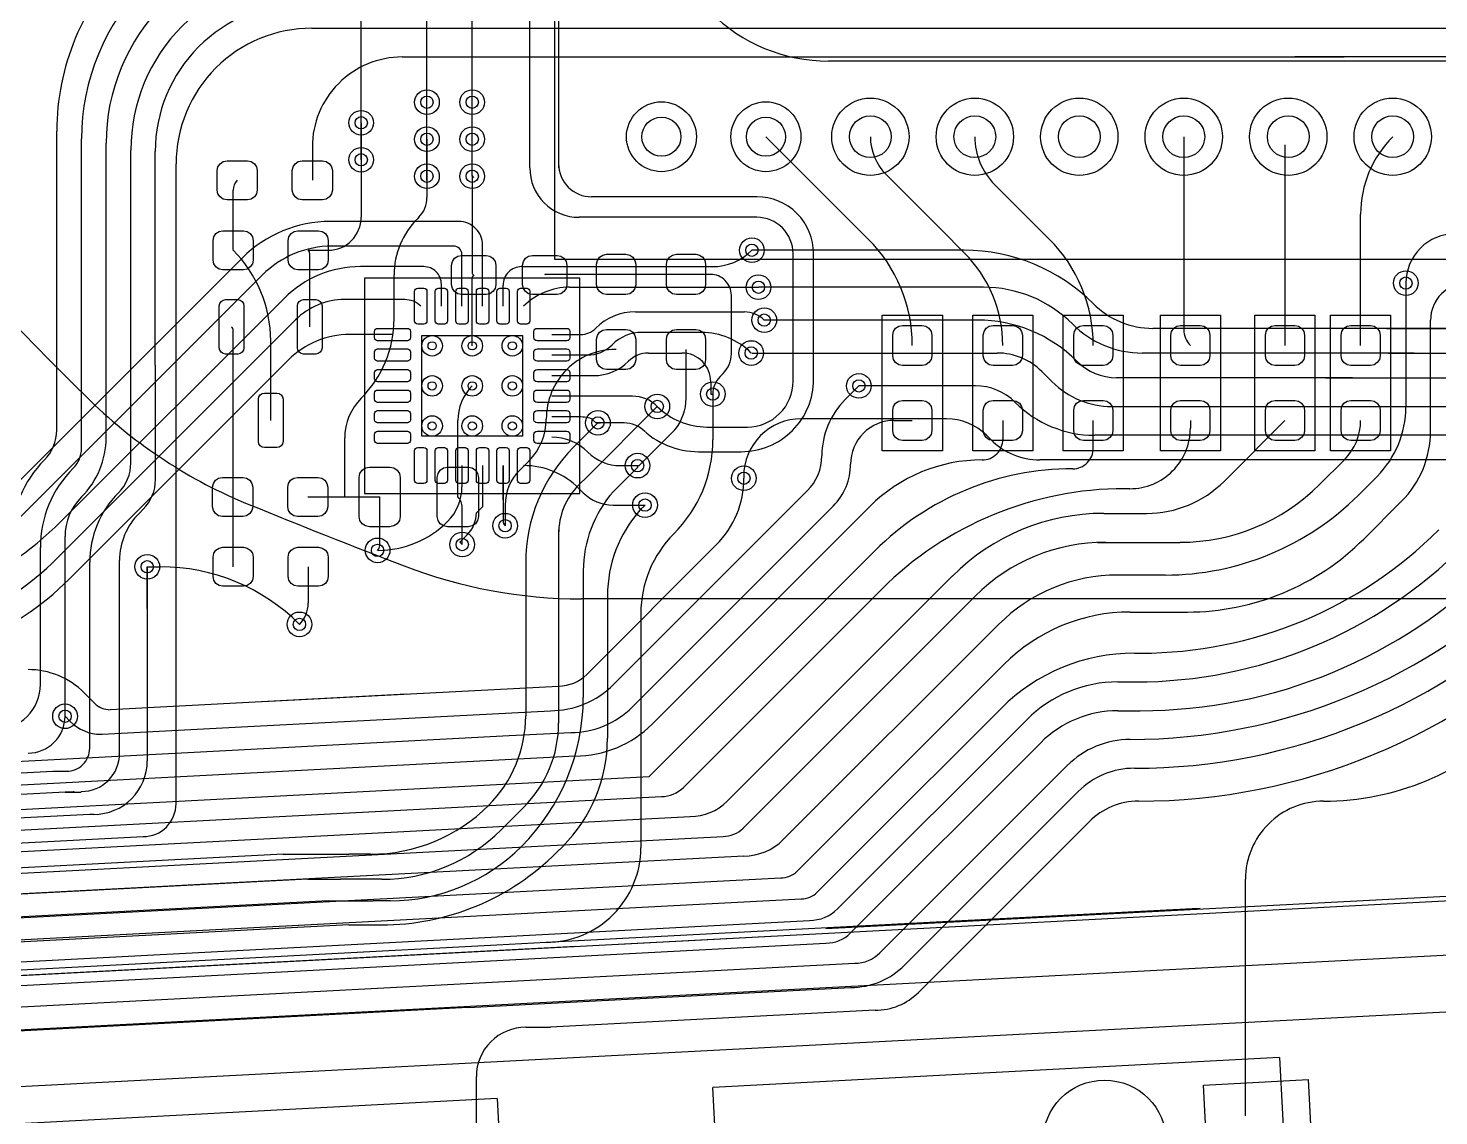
# Model space of a CAD drawing. Header units: millimetres. Extents: x -180 to 205, y -360 to 140.
# Drawn here: x 105.7 to 140, y 91.4 to 117.85 of the extents above; entities that cross this region are included whole.
import ezdxf

# ---------------------------------------------------------------- set-up
doc = ezdxf.new("R2010")
doc.units = ezdxf.units.MM
for name, color, linetype, lineweight, true_color in [('bordo3', 86, 'Continuous', 25, 0x108001), ('livello 1', 216, 'Continuous', 25, 0x800080), ('livello 2', 1, 'Continuous', 25, 0xff0000), ('livello 3', 30, 'Continuous', 25, 0xff7f00), ('livello 4', 136, 'Continuous', 25, 0x008080)]:
    doc.layers.add(name, color=color, linetype=linetype, lineweight=lineweight, true_color=true_color)

msp = doc.modelspace()

# ---------------------------------------------------------------- linework, layer by layer
at = {"layer": 'bordo3'}
for p, q in [((120.065, 95.574), (141.282, 96.685)), ((101.041, 94.577), (119.016, 95.519))]:
    msp.add_line(p, q, dxfattribs=at)
at = {"layer": 'bordo3', "flags": 128}
msp.add_lwpolyline([(173, 103.97), (119.157, 103.97)], dxfattribs=at)
msp.add_lwpolyline([(-83.95, 93.681), (-13.062, 89.966), (-5.921, 89.592, -0.414214), (-4.502, 88.015), (-8.482, 12.078, 0.429634), (-6.984, 10.5), (6.984, 10.5, 0.429634), (8.482, 12.078), (4.502, 88.015, -0.414214), (5.921, 89.592), (123.76, 95.767)], format="xyb", dxfattribs=at)
at = {"layer": 'bordo3'}
for centre, radius, start, end in [((164.98, 168.077), 82.774, 220.8585, 225.75047), ((115.595, 117.381), 12, 225.7505, 247.8323), ((190, 300), 209.195, 247.83228, 248.94551), ((119.157, 115.97), 12, 248.9455, 270)]:
    msp.add_arc(centre, radius, start, end, dxfattribs=at)
at = {"layer": 'livello 1', "color": 163, "true_color": 0x4d7fc4, "flags": 128}
for points in [[(110.9, 123.25, 0.414214), (103.5, 115.85)], [(111.042, 122.15, 0.414214), (104.7, 115.808)], [(112.308, 121.25, 0.414214), (106.4, 115.342)], [(112.392, 120.55, 0.414214), (107, 115.158)], [(112.4, 119.85, 0.414214), (107.6, 115.05)], [(112.463, 119.15, 0.414214), (108.2, 114.887)], [(112.393, 118.45, 0.414214), (108.793, 114.85)], [(112.6, 117.85, 0.414214), (109.3, 114.55)], [(114.8, 117.15, 0.414214), (112.613, 114.962)], [(108.795, 114.848, 0.414214), (108.793, 114.85)], [(116.538, 114.212, 0.414214), (116.5, 114.25)], [(110.788, 114.15, 0.19891), (110.688, 113.909)], [(115.2, 113.25, 0.19891), (115.4, 113.733)], [(113, 112.45, 0.414214), (113.8, 113.25)], [(115.166, 113.216, 0.198912), (114.6, 111.85)], [(140.4, 112.85, 0.414214), (139.2, 111.65)], [(111.6, 110.247, 0.198913), (110.688, 112.45)], [(112.55, 112.359, 0.198901), (112.513, 112.45)], [(131.6, 111.15, 0.198913), (128.462, 112.45)], [(116.5, 111.887, 0.414214), (116.538, 111.85)], [(116.538, 111.85, 0.198901), (116.5, 111.759)], [(118.275, 111.862, 0.414214), (118.263, 111.85)], [(118.293, 111.862, 0.198936), (118.263, 111.85)], [(122.8, 111.354, 0.414214), (122.292, 111.862)], [(131.1, 110.65, 0.198912), (128.927, 111.55)], [(131.6, 111.15, 0.198912), (133.049, 110.55)], [(113.8, 108.85, 0.198913), (114.6, 110.781)], [(110.688, 110.497, 0.198901), (110.65, 110.587)], [(131.2, 109.75, 0.198912), (128.786, 110.75)], [(131.1, 110.65, 0.198911), (132.79, 109.95)], [(119.977, 110.037, 0.198912), (118.8, 109.55)], [(122.6, 109.45, 0.19891), (122.8, 109.933)], [(130.35, 109.5, 0.198912), (129.264, 109.95)], [(131.2, 109.75, 0.198913), (132.166, 109.35)], [(118.8, 109.55, 0.198912), (118.3, 108.343)], [(116.5, 109.15, 0.198913), (116.15, 108.305)], [(122.526, 109.376, 0.198915), (122.35, 108.95)], [(129.7, 108.75, 0.198913), (128.734, 109.15)], [(130.6, 109.25, 0.198912), (132.049, 108.65)], [(113.8, 108.85, 0.198913), (113.4, 107.884)], [(121.429, 108.082, 0.169379), (121.7, 108.85)], [(129.7, 108.75, 0.198913), (131.631, 107.95)], [(106.1, 107.35, 0.198914), (106.4, 108.074)], [(117.881, 107.331, 0.198899), (118.3, 108.343)], [(124.5, 108.35, 0.414214), (123.1, 106.95)], [(129, 107.95, 0.198913), (128.034, 108.35)], [(107, 106.45, 0.198912), (107.6, 107.898)], [(121.4, 105.55, 0.198912), (122.35, 107.842)], [(129.105, 107.845, 0.198911), (130.3, 107.35)], [(106.1, 107.35, 0.198913), (105.3, 105.419)], [(106.8, 107.15, 0.19891), (107, 107.633)], [(118.963, 107.657, 0.198912), (117.8, 104.85)], [(106.8, 107.15, 0.198913), (106, 105.219)], [(107.9, 106.55, 0.198914), (108.2, 107.274)], [(117.654, 107.104, 0.198928), (117.3, 106.25)], [(108.5, 106.15, 0.198914), (108.8, 106.874)], [(119.095, 106.745, 0.198911), (118.6, 105.55)], [(123.1, 106.908, 0.414214), (123.105, 106.904)], [(107, 106.45, 0.198913), (106.6, 105.484)], [(107.9, 106.55, 0.198911), (107.2, 104.86)], [(116.257, 106.192, 0.19892), (116.15, 106.45)], [(119.935, 106.582, 0.183229), (119.2, 104.65)], [(108.4, 106.05, 0.198927), (107.925, 104.903)], [(120.579, 106.125, 0.183228), (119.789, 104.05)], [(118.603, 105.65, 0.200859), (118.6, 105.643)], [(121.4, 105.55, 0.198913), (120.6, 103.619)], [(114.2, 105.15, 0.19891), (114.25, 105.271)], [(112.3, 103.35, 0.198911), (112.513, 103.863)], [(104.896, 100.787, 0.414214), (106, 101.891)], [(117.7, 97.95, 0.198912), (119.2, 101.571)], [(105.705, 100.219, 0.414214), (106.6, 101.114)], [(116.9, 98.95, 0.198912), (117.8, 101.123)], [(117.752, 98.901, 0.198906), (118.6, 100.95)], [(118.7, 97.95, 0.198914), (119.789, 100.579)], [(106.639, 99.776, 0.414214), (107.2, 100.337)], [(107, 99.285, 0.414214), (107.925, 100.21)], [(107.301, 98.729, 0.414214), (108.6, 100.028)], [(108.5, 98.187, 0.414214), (109.3, 98.987)], [(114.027, 97.76, 0.198913), (116.9, 98.95)], [(114.301, 97.149, 0.198913), (117.2, 98.35)], [(114.289, 96.039, 0.198916), (118.557, 97.807)], [(114.509, 96.628, 0.198912), (117.7, 97.95)], [(118.3, 95.617, 0.414214), (120.6, 97.917)]]:
    msp.add_lwpolyline(points, format="xyb", dxfattribs=at)
for points in [[(112.6, 117.85), (141.3, 117.85)], [(114.8, 117.15), (136.5, 117.15)], [(141.647, 117.15), (136.5, 117.15)], [(136.5, 117.15), (137.7, 117.15)], [(115.4, 115.15), (115.4, 116.05)], [(116.5, 114.25), (116.5, 116.05)], [(106.4, 108.074), (106.4, 115.342)], [(113.8, 115.55), (113.8, 113.25)], [(107, 107.633), (107, 115.158)], [(107.6, 107.898), (107.6, 115.05)], [(112.613, 114.962), (112.613, 114.15)], [(115.4, 115.15), (115.4, 113.733)], [(108.2, 107.274), (108.2, 114.887)], [(108.795, 109.655), (108.795, 114.848)], [(109.3, 98.987), (109.3, 114.55)], [(111.275, 113.912), (111.257, 113.822), (111.205, 113.745), (111.128, 113.693), (111.038, 113.675), (110.538, 113.675), (110.447, 113.693), (110.37, 113.745), (110.318, 113.822), (110.3, 113.912), (110.3, 114.387), (110.318, 114.478), (110.37, 114.555), (110.447, 114.607), (110.538, 114.625), (111.038, 114.625), (111.128, 114.607), (111.205, 114.555), (111.257, 114.478), (111.275, 114.387), (111.275, 113.912)], [(113.1, 113.912), (113.082, 113.822), (113.03, 113.745), (112.953, 113.693), (112.863, 113.675), (112.363, 113.675), (112.272, 113.693), (112.195, 113.745), (112.143, 113.822), (112.125, 113.912), (112.125, 114.387), (112.143, 114.478), (112.195, 114.555), (112.272, 114.607), (112.363, 114.625), (112.863, 114.625), (112.953, 114.607), (113.03, 114.555), (113.082, 114.478), (113.1, 114.387), (113.1, 113.912)], [(116.5, 114.25), (116.5, 111.887)], [(110.688, 112.45), (110.688, 113.909)], [(115.2, 113.25), (115.166, 113.216)], [(110.2, 112.687), (110.218, 112.778), (110.27, 112.855), (110.347, 112.907), (110.438, 112.925), (110.938, 112.925), (111.028, 112.907), (111.105, 112.855), (111.157, 112.778), (111.175, 112.687), (111.175, 112.212), (111.157, 112.122), (111.105, 112.045), (111.028, 111.993), (110.938, 111.975), (110.438, 111.975), (110.347, 111.993), (110.27, 112.045), (110.218, 112.122), (110.2, 112.212), (110.2, 112.687)], [(112.025, 112.687), (112.043, 112.778), (112.095, 112.855), (112.172, 112.907), (112.263, 112.925), (112.763, 112.925), (112.853, 112.907), (112.93, 112.855), (112.982, 112.778), (113, 112.687), (113, 112.212), (112.982, 112.122), (112.93, 112.045), (112.853, 111.993), (112.763, 111.975), (112.263, 111.975), (112.172, 111.993), (112.095, 112.045), (112.043, 112.122), (112.025, 112.212), (112.025, 112.687)], [(112.513, 112.45), (113, 112.45)], [(112.55, 110.587), (112.55, 112.359)], [(117.075, 111.612), (117.057, 111.522), (117.005, 111.445), (116.928, 111.393), (116.838, 111.375), (116.238, 111.375), (116.147, 111.393), (116.07, 111.445), (116.018, 111.522), (116, 111.612), (116, 112.087), (116.018, 112.178), (116.07, 112.255), (116.147, 112.307), (116.238, 112.325), (116.838, 112.325), (116.928, 112.307), (117.005, 112.255), (117.057, 112.178), (117.075, 112.087), (117.075, 111.612)], [(118.8, 111.612), (118.782, 111.522), (118.73, 111.445), (118.653, 111.393), (118.563, 111.375), (117.963, 111.375), (117.872, 111.393), (117.795, 111.445), (117.743, 111.522), (117.725, 111.612), (117.725, 112.087), (117.743, 112.178), (117.795, 112.255), (117.872, 112.307), (117.963, 112.325), (118.563, 112.325), (118.653, 112.307), (118.73, 112.255), (118.782, 112.178), (118.8, 112.087), (118.8, 111.612)], [(120.238, 112.35), (120.328, 112.332), (120.405, 112.28), (120.457, 112.203), (120.475, 112.112), (120.475, 111.612), (120.457, 111.522), (120.405, 111.445), (120.328, 111.393), (120.238, 111.375), (119.763, 111.375), (119.672, 111.393), (119.595, 111.445), (119.543, 111.522), (119.525, 111.612), (119.525, 112.112), (119.543, 112.203), (119.595, 112.28), (119.672, 112.332), (119.763, 112.35), (120.238, 112.35)], [(121.938, 112.35), (122.028, 112.332), (122.105, 112.28), (122.157, 112.203), (122.175, 112.112), (122.175, 111.612), (122.157, 111.522), (122.105, 111.445), (122.028, 111.393), (121.938, 111.375), (121.463, 111.375), (121.372, 111.393), (121.295, 111.445), (121.243, 111.522), (121.225, 111.612), (121.225, 112.112), (121.243, 112.203), (121.295, 112.28), (121.372, 112.332), (121.463, 112.35), (121.938, 112.35)], [(128.462, 112.45), (123.3, 112.45)], [(114.6, 110.781), (114.6, 111.85)], [(121.7, 111.862), (118.275, 111.862)], [(122.292, 111.862), (121.7, 111.862)], [(116.5, 110.125), (116.5, 111.759)], [(128.927, 111.55), (123.459, 111.55)], [(110.8, 111.25), (110.857, 111.239), (110.906, 111.206), (110.939, 111.157), (110.95, 111.1), (110.95, 110.075), (110.939, 110.018), (110.906, 109.969), (110.857, 109.936), (110.8, 109.925), (110.5, 109.925), (110.443, 109.936), (110.394, 109.969), (110.361, 110.018), (110.35, 110.075), (110.35, 111.1), (110.361, 111.157), (110.394, 111.206), (110.443, 111.239), (110.5, 111.25), (110.8, 111.25)], [(112.7, 111.25), (112.757, 111.239), (112.806, 111.206), (112.839, 111.157), (112.85, 111.1), (112.85, 110.075), (112.839, 110.018), (112.806, 109.969), (112.757, 109.936), (112.7, 109.925), (112.4, 109.925), (112.343, 109.936), (112.294, 109.969), (112.261, 110.018), (112.25, 110.075), (112.25, 111.1), (112.261, 111.157), (112.294, 111.206), (112.343, 111.239), (112.4, 111.25), (112.7, 111.25)], [(122.8, 109.933), (122.8, 111.354)], [(110.688, 104.75), (110.688, 110.497)], [(120.238, 110.525), (120.328, 110.507), (120.405, 110.455), (120.457, 110.378), (120.475, 110.287), (120.475, 109.787), (120.457, 109.697), (120.405, 109.62), (120.328, 109.568), (120.238, 109.55), (119.763, 109.55), (119.672, 109.568), (119.595, 109.62), (119.543, 109.697), (119.525, 109.787), (119.525, 110.287), (119.543, 110.378), (119.595, 110.455), (119.672, 110.507), (119.763, 110.525), (120.238, 110.525)], [(121.938, 110.525), (122.028, 110.507), (122.105, 110.455), (122.157, 110.378), (122.175, 110.287), (122.175, 109.787), (122.157, 109.697), (122.105, 109.62), (122.028, 109.568), (121.938, 109.55), (121.463, 109.55), (121.372, 109.568), (121.295, 109.62), (121.243, 109.697), (121.225, 109.787), (121.225, 110.287), (121.243, 110.378), (121.295, 110.455), (121.372, 110.507), (121.463, 110.525), (121.938, 110.525)], [(128.786, 110.75), (123.6, 110.75)], [(140.9, 110.55), (133.049, 110.55)], [(138.731, 110.55), (140.8, 110.55)], [(111.6, 108.312), (111.6, 110.247)], [(117.725, 107.925), (115.275, 107.925), (115.275, 110.375), (117.725, 110.375), (117.725, 107.925)], [(120, 110.037), (119.977, 110.037)], [(121.7, 108.85), (121.7, 110.037)], [(123.3, 109.95), (129.264, 109.95)], [(139.4, 109.95), (132.79, 109.95)], [(138.78, 109.95), (139.4, 109.95)], [(139.4, 109.95), (140.6, 109.95)], [(108.8, 109.65), (108.795, 109.655)], [(108.8, 106.874), (108.8, 109.65)], [(122.526, 109.376), (122.6, 109.45)], [(130.35, 109.5), (130.6, 109.25)], [(128.734, 109.15), (125.9, 109.15)], [(137.9, 109.35), (132.166, 109.35)], [(137.249, 109.35), (137.9, 109.35)], [(137.9, 109.35), (149.793, 109.35)], [(111.75, 108.975), (111.807, 108.964), (111.856, 108.931), (111.889, 108.882), (111.9, 108.825), (111.9, 107.8), (111.889, 107.743), (111.856, 107.694), (111.807, 107.661), (111.75, 107.65), (111.45, 107.65), (111.393, 107.661), (111.344, 107.694), (111.311, 107.743), (111.3, 107.8), (111.3, 108.825), (111.311, 108.882), (111.344, 108.931), (111.393, 108.964), (111.45, 108.975), (111.75, 108.975)], [(122.35, 108.95), (122.35, 107.842)], [(119.3, 106.95), (121, 108.65)], [(132.049, 108.65), (149.393, 108.65)], [(116.15, 106.45), (116.15, 108.305)], [(118.963, 107.657), (119.557, 108.251)], [(120.556, 107.21), (121.429, 108.082)], [(125.2, 108.35), (124.5, 108.35)], [(125.2, 108.35), (124.9, 108.35)], [(128.034, 108.35), (125.2, 108.35)], [(113.4, 106.45), (113.4, 107.884)], [(129.105, 107.845), (129, 107.95)], [(148.893, 107.95), (131.631, 107.95)], [(147.8, 107.35), (130.3, 107.35)], [(113.75, 106.925), (113.769, 107.021), (113.823, 107.102), (113.904, 107.156), (114, 107.175), (114.5, 107.175), (114.596, 107.156), (114.677, 107.102), (114.731, 107.021), (114.75, 106.925), (114.75, 105.975), (114.731, 105.879), (114.677, 105.798), (114.596, 105.744), (114.5, 105.725), (114, 105.725), (113.904, 105.744), (113.823, 105.798), (113.769, 105.879), (113.75, 105.975), (113.75, 106.925)], [(115.65, 106.925), (115.669, 107.021), (115.723, 107.102), (115.804, 107.156), (115.9, 107.175), (116.4, 107.175), (116.496, 107.156), (116.577, 107.102), (116.631, 107.021), (116.65, 106.925), (116.65, 105.975), (116.631, 105.879), (116.577, 105.798), (116.496, 105.744), (116.4, 105.725), (115.9, 105.725), (115.804, 105.744), (115.723, 105.798), (115.669, 105.879), (115.65, 105.975), (115.65, 106.925)], [(117.654, 107.104), (117.881, 107.331)], [(120.52, 107.167), (119.935, 106.582)], [(120.52, 107.21), (120.556, 107.21)], [(120.52, 107.21), (120.52, 107.167)], [(110.188, 106.687), (110.206, 106.778), (110.257, 106.855), (110.334, 106.907), (110.425, 106.925), (110.925, 106.925), (111.016, 106.907), (111.093, 106.855), (111.144, 106.778), (111.163, 106.687), (111.163, 106.212), (111.144, 106.122), (111.093, 106.045), (111.016, 105.993), (110.925, 105.975), (110.425, 105.975), (110.334, 105.993), (110.257, 106.045), (110.206, 106.122), (110.188, 106.212), (110.188, 106.687)], [(112.013, 106.687), (112.031, 106.778), (112.082, 106.855), (112.159, 106.907), (112.25, 106.925), (112.75, 106.925), (112.841, 106.907), (112.918, 106.855), (112.969, 106.778), (112.988, 106.687), (112.988, 106.212), (112.969, 106.122), (112.918, 106.045), (112.841, 105.993), (112.75, 105.975), (112.25, 105.975), (112.159, 105.993), (112.082, 106.045), (112.031, 106.122), (112.013, 106.212), (112.013, 106.687)], [(119.095, 106.745), (119.3, 106.95)], [(123.1, 106.95), (123.1, 106.908)], [(112.5, 106.45), (113.4, 106.45)], [(113.4, 106.45), (114.25, 106.45)], [(114.25, 105.271), (114.25, 106.45)], [(108.4, 106.05), (108.5, 106.15)], [(116.257, 105.291), (116.257, 106.192)], [(117.3, 106.25), (117.3, 105.75)], [(120.701, 106.247), (120.579, 106.125)], [(120.701, 106.25), (120.701, 106.247)], [(118.6, 105.643), (118.6, 100.95)], [(106.6, 101.114), (106.6, 105.484)], [(106, 101.891), (106, 105.219)], [(110.2, 104.987), (110.218, 105.078), (110.27, 105.155), (110.347, 105.207), (110.438, 105.225), (110.938, 105.225), (111.028, 105.207), (111.105, 105.155), (111.157, 105.078), (111.175, 104.987), (111.175, 104.512), (111.157, 104.422), (111.105, 104.345), (111.028, 104.293), (110.938, 104.275), (110.438, 104.275), (110.347, 104.293), (110.27, 104.345), (110.218, 104.422), (110.2, 104.512), (110.2, 104.987)], [(112.025, 104.987), (112.043, 105.078), (112.095, 105.155), (112.172, 105.207), (112.263, 105.225), (112.763, 105.225), (112.853, 105.207), (112.93, 105.155), (112.982, 105.078), (113, 104.987), (113, 104.512), (112.982, 104.422), (112.93, 104.345), (112.853, 104.293), (112.763, 104.275), (112.263, 104.275), (112.172, 104.293), (112.095, 104.345), (112.043, 104.422), (112.025, 104.512), (112.025, 104.987)], [(107.2, 100.337), (107.2, 104.86)], [(107.925, 100.21), (107.925, 104.903)], [(108.6, 104.75), (108.6, 100.028)], [(108.6, 103.733), (108.6, 104.75)], [(112.513, 104.75), (112.513, 103.863)], [(117.8, 104.85), (117.8, 101.123)], [(119.2, 104.65), (119.2, 101.571)], [(119.789, 104.05), (119.789, 100.579)], [(120.6, 103.619), (120.6, 97.917)], [(12.3, 94.85), (106.3, 99.776)], [(106.3, 99.776), (106.639, 99.776)], [(106.6, 99.266), (12.8, 94.35)], [(106.8, 99.276), (106.6, 99.266)], [(106.6, 99.266), (106.981, 99.266)], [(106.826, 99.276), (106.8, 99.276)], [(106.981, 99.266), (107, 99.285)], [(117.752, 98.901), (117.2, 98.35)], [(107.2, 98.729), (102.9, 98.504)], [(107.301, 98.729), (107.2, 98.729)], [(14.3, 93.25), (108.5, 98.187)], [(111.9, 97.76), (14.4, 92.65)], [(111.9, 97.76), (113.5, 97.76)], [(114.027, 97.76), (113.5, 97.76)], [(118.7, 97.95), (118.557, 97.807)], [(112.5, 97.149), (15.2, 92.05)], [(112.5, 97.149), (113.3, 97.149)], [(114.301, 97.149), (113.3, 97.149)], [(125.1, 95.95), (140.8, 96.773)], [(113, 96.628), (16.1, 91.55)], [(113, 96.628), (114.092, 96.628)], [(114.509, 96.628), (114.092, 96.628)], [(118.3, 95.617), (134, 96.439)], [(134, 96.439), (134.2, 96.45)], [(113.5, 96.039), (16.4, 90.95)], [(113.5, 96.039), (114.289, 96.039)], [(8.982, 88.432), (142.582, 95.434)], [(82.698, 93.751), (117.1, 95.554)], [(117.1, 95.554), (118.3, 95.617)], [(7.036, 86.95), (140.636, 93.952)], [(134.41, 89.647), (134.279, 92.143), (136.825, 92.277), (136.956, 89.78), (134.41, 89.647)]]:
    msp.add_lwpolyline(points, dxfattribs=at)
at = {"layer": 'livello 1', "color": 7, "true_color": 0xececec}
for centre in [(115.4, 116.05), (116.5, 116.05), (113.8, 115.55), (115.4, 115.15), (116.5, 115.15), (113.8, 114.65), (115.4, 114.25), (116.5, 114.25), (123.3, 112.45), (123.459, 111.55), (139.2, 111.65), (123.6, 110.75), (123.283, 109.95), (125.9, 109.15), (122.35, 108.95), (121, 108.65), (119.557, 108.251), (120.52, 107.21), (123.105, 106.904), (120.701, 106.25), (117.3, 105.75), (114.2, 105.15), (116.257, 105.291), (108.6, 104.75), (112.3, 103.35), (106.6, 101.114)]:
    msp.add_circle(centre, 0.3, dxfattribs=at)
at = {"layer": 'livello 1', "color": 7}
for centre, radius in [((115.4, 116.05), 0.15), ((116.5, 116.05), 0.15), ((113.8, 115.55), 0.15), ((121.1, 115.21), 0.475), ((123.64, 115.21), 0.475), ((126.18, 115.21), 0.508), ((128.72, 115.21), 0.508), ((131.26, 115.21), 0.508), ((133.8, 115.21), 0.508), ((136.34, 115.21), 0.508), ((138.88, 115.21), 0.508), ((115.4, 115.15), 0.15), ((116.5, 115.15), 0.15), ((113.8, 114.65), 0.15), ((115.4, 114.25), 0.15), ((116.5, 114.25), 0.15), ((123.3, 112.45), 0.15), ((123.459, 111.55), 0.15), ((139.2, 111.65), 0.15), ((123.6, 110.75), 0.15), ((115.525, 110.125), 0.1), ((116.5, 110.125), 0.1), ((117.475, 110.125), 0.1), ((123.283, 109.95), 0.15), ((115.525, 109.15), 0.1), ((116.5, 109.15), 0.1), ((117.475, 109.15), 0.1), ((122.35, 108.95), 0.15), ((125.9, 109.15), 0.15), ((121, 108.65), 0.15), ((119.557, 108.251), 0.15), ((115.525, 108.175), 0.1), ((116.5, 108.175), 0.1), ((117.475, 108.175), 0.1), ((120.52, 107.21), 0.15), ((123.105, 106.904), 0.15), ((120.701, 106.25), 0.15), ((117.3, 105.75), 0.15), ((114.2, 105.15), 0.15), ((116.257, 105.291), 0.15), ((108.6, 104.75), 0.15), ((112.3, 103.35), 0.15), ((106.6, 101.114), 0.15), ((131.873, 90.765), 1.5)]:
    msp.add_circle(centre, radius, dxfattribs=at)
at = {"layer": 'livello 1', "color": 163, "true_color": 0x4d7fc4}
for centre, radius in [((121.1, 115.21), 0.85), ((123.64, 115.21), 0.85), ((126.18, 115.21), 0.94), ((128.72, 115.21), 0.94), ((131.26, 115.21), 0.94), ((133.8, 115.21), 0.94), ((136.34, 115.21), 0.94), ((138.88, 115.21), 0.94), ((115.525, 110.125), 0.25), ((116.5, 110.125), 0.25), ((117.475, 110.125), 0.25), ((115.525, 109.15), 0.25), ((116.5, 109.15), 0.25), ((117.475, 109.15), 0.25), ((115.525, 108.175), 0.25), ((116.5, 108.175), 0.25), ((117.475, 108.175), 0.25)]:
    msp.add_circle(centre, radius, dxfattribs=at)
at = {"layer": 'livello 2', "color": 22, "true_color": 0xc83434, "flags": 128}
for points in [[(113.8, 114.65), (113.8, 125.05)], [(116.5, 116.05), (116.5, 123.55)], [(117.9, 114.45), (117.9, 122.95)], [(115.4, 114.15), (115.4, 122.15)], [(118.606, 114.45), (118.606, 121.935)], [(125.6, 117.05), (125.165, 117.05)], [(137.4, 117.05), (125.6, 117.05)], [(144.7, 117.05), (137.4, 117.05)], [(116.5, 115.15), (116.5, 116.05)], [(116.5, 114.25), (116.5, 115.15)], [(126.129, 112.721), (123.64, 115.21)], [(133.8, 115.21), (133.8, 110.521)], [(136.26, 115.017), (136.26, 110.135)], [(126.562, 114.288), (127.9, 112.95)], [(129.201, 114.049), (130.1, 113.15)], [(123.418, 113.75), (119.4, 113.75)], [(123.419, 113.25), (119.1, 113.25)], [(138.1, 110.135), (138.1, 113.327)], [(113.2, 113.15), (113.049, 113.15)], [(114.4, 113.15), (113.2, 113.15)], [(116.175, 113.15), (114.4, 113.15)], [(127.9, 112.95), (128.47, 112.38)], [(130.1, 113.15), (130.529, 112.721)], [(116.05, 112.55), (113.09, 112.55)], [(116.75, 111.087), (116.75, 112.575)], [(105.2, 106.553), (110.911, 112.264)], [(116.25, 111.087), (116.25, 112.35)], [(124.3, 109.261), (124.3, 112.369)], [(124.8, 109.309), (124.8, 112.368)], [(111.4, 111.85), (110.95, 111.4)], [(115.326, 112.05), (113.783, 112.05)], [(117.7, 112.05), (122.1, 112.05)], [(122.1, 112.05), (122.11, 112.05)], [(122.1, 112.05), (122.334, 112.05)], [(110.95, 111.4), (111.039, 111.489)], [(115.175, 110.65), (115.146, 110.656), (115.122, 110.672), (115.106, 110.696), (115.1, 110.725), (115.1, 111.45), (115.106, 111.479), (115.122, 111.503), (115.146, 111.519), (115.175, 111.525), (115.325, 111.525), (115.354, 111.519), (115.378, 111.503), (115.394, 111.479), (115.4, 111.45), (115.4, 110.725), (115.394, 110.696), (115.378, 110.672), (115.354, 110.656), (115.325, 110.65), (115.175, 110.65)], [(115.675, 110.65), (115.646, 110.656), (115.622, 110.672), (115.606, 110.696), (115.6, 110.725), (115.6, 111.45), (115.606, 111.479), (115.622, 111.503), (115.646, 111.519), (115.675, 111.525), (115.825, 111.525), (115.854, 111.519), (115.878, 111.503), (115.894, 111.479), (115.9, 111.45), (115.9, 110.725), (115.894, 110.696), (115.878, 110.672), (115.854, 110.656), (115.825, 110.65), (115.675, 110.65)], [(115.75, 111.087), (115.75, 111.626)], [(116.175, 110.65), (116.146, 110.656), (116.122, 110.672), (116.106, 110.696), (116.1, 110.725), (116.1, 111.45), (116.106, 111.479), (116.122, 111.503), (116.146, 111.519), (116.175, 111.525), (116.325, 111.525), (116.354, 111.519), (116.378, 111.503), (116.394, 111.479), (116.4, 111.45), (116.4, 110.725), (116.394, 110.696), (116.378, 110.672), (116.354, 110.656), (116.325, 110.65), (116.175, 110.65)], [(116.675, 110.65), (116.646, 110.656), (116.622, 110.672), (116.606, 110.696), (116.6, 110.725), (116.6, 111.45), (116.606, 111.479), (116.622, 111.503), (116.646, 111.519), (116.675, 111.525), (116.825, 111.525), (116.854, 111.519), (116.878, 111.503), (116.894, 111.479), (116.9, 111.45), (116.9, 110.725), (116.894, 110.696), (116.878, 110.672), (116.854, 110.656), (116.825, 110.65), (116.675, 110.65)], [(117.175, 110.65), (117.146, 110.656), (117.122, 110.672), (117.106, 110.696), (117.1, 110.725), (117.1, 111.45), (117.106, 111.479), (117.122, 111.503), (117.146, 111.519), (117.175, 111.525), (117.325, 111.525), (117.354, 111.519), (117.378, 111.503), (117.394, 111.479), (117.4, 111.45), (117.4, 110.725), (117.394, 110.696), (117.378, 110.672), (117.354, 110.656), (117.325, 110.65), (117.175, 110.65)], [(117.25, 111.087), (117.25, 111.6)], [(117.675, 110.65), (117.646, 110.656), (117.622, 110.672), (117.606, 110.696), (117.6, 110.725), (117.6, 111.45), (117.606, 111.479), (117.622, 111.503), (117.646, 111.519), (117.675, 111.525), (117.825, 111.525), (117.854, 111.519), (117.878, 111.503), (117.894, 111.479), (117.9, 111.45), (117.9, 110.725), (117.894, 110.696), (117.878, 110.672), (117.854, 110.656), (117.825, 110.65), (117.675, 110.65)], [(118.867, 111.55), (123.459, 111.55)], [(139.2, 111.65), (139.2, 108.64)], [(105.4, 105.85), (110.95, 111.4)], [(106.5, 105.85), (111.934, 111.284)], [(114.858, 111.25), (113.4, 111.25)], [(120.466, 110.95), (123.117, 110.95)], [(106.4, 104.95), (112.205, 110.755)], [(114.2, 110.25), (114.171, 110.256), (114.147, 110.272), (114.131, 110.296), (114.125, 110.325), (114.125, 110.475), (114.131, 110.504), (114.147, 110.528), (114.171, 110.544), (114.2, 110.55), (114.925, 110.55), (114.954, 110.544), (114.978, 110.528), (114.994, 110.504), (115, 110.475), (115, 110.325), (114.994, 110.296), (114.978, 110.272), (114.954, 110.256), (114.925, 110.25), (114.2, 110.25)], [(118.075, 110.25), (118.046, 110.256), (118.022, 110.272), (118.006, 110.296), (118, 110.325), (118, 110.475), (118.006, 110.504), (118.022, 110.528), (118.046, 110.544), (118.075, 110.55), (118.8, 110.55), (118.829, 110.544), (118.853, 110.528), (118.869, 110.504), (118.875, 110.475), (118.875, 110.325), (118.869, 110.296), (118.853, 110.272), (118.829, 110.256), (118.8, 110.25), (118.075, 110.25)], [(122.076, 110.45), (120.624, 110.45)], [(126.963, 109.647), (126.872, 109.666), (126.795, 109.717), (126.743, 109.794), (126.725, 109.885), (126.725, 110.385), (126.743, 110.476), (126.795, 110.553), (126.872, 110.604), (126.963, 110.622), (127.438, 110.622), (127.528, 110.604), (127.605, 110.553), (127.657, 110.476), (127.675, 110.385), (127.675, 109.885), (127.657, 109.794), (127.605, 109.717), (127.528, 109.666), (127.438, 109.647), (126.963, 109.647)], [(129.163, 109.647), (129.072, 109.666), (128.995, 109.717), (128.943, 109.794), (128.925, 109.885), (128.925, 110.385), (128.943, 110.476), (128.995, 110.553), (129.072, 110.604), (129.163, 110.622), (129.638, 110.622), (129.728, 110.604), (129.805, 110.553), (129.857, 110.476), (129.875, 110.385), (129.875, 109.885), (129.857, 109.794), (129.805, 109.717), (129.728, 109.666), (129.638, 109.647), (129.163, 109.647)], [(131.363, 109.647), (131.272, 109.666), (131.195, 109.717), (131.143, 109.794), (131.125, 109.885), (131.125, 110.385), (131.143, 110.476), (131.195, 110.553), (131.272, 110.604), (131.363, 110.622), (131.838, 110.622), (131.928, 110.604), (132.005, 110.553), (132.057, 110.476), (132.075, 110.385), (132.075, 109.885), (132.057, 109.794), (132.005, 109.717), (131.928, 109.666), (131.838, 109.647), (131.363, 109.647)], [(133.723, 109.647), (133.632, 109.666), (133.555, 109.717), (133.503, 109.794), (133.485, 109.885), (133.485, 110.385), (133.503, 110.476), (133.555, 110.553), (133.632, 110.604), (133.723, 110.622), (134.198, 110.622), (134.288, 110.604), (134.365, 110.553), (134.417, 110.476), (134.435, 110.385), (134.435, 109.885), (134.417, 109.794), (134.365, 109.717), (134.288, 109.666), (134.198, 109.647), (133.723, 109.647)], [(136.023, 109.647), (135.932, 109.666), (135.855, 109.717), (135.803, 109.794), (135.785, 109.885), (135.785, 110.385), (135.803, 110.476), (135.855, 110.553), (135.932, 110.604), (136.023, 110.622), (136.498, 110.622), (136.588, 110.604), (136.665, 110.553), (136.717, 110.476), (136.735, 110.385), (136.735, 109.885), (136.717, 109.794), (136.665, 109.717), (136.588, 109.666), (136.498, 109.647), (136.023, 109.647)], [(137.863, 109.647), (137.772, 109.666), (137.695, 109.717), (137.643, 109.794), (137.625, 109.885), (137.625, 110.385), (137.643, 110.476), (137.695, 110.553), (137.772, 110.604), (137.863, 110.622), (138.338, 110.622), (138.428, 110.604), (138.505, 110.553), (138.557, 110.476), (138.575, 110.385), (138.575, 109.885), (138.557, 109.794), (138.505, 109.717), (138.428, 109.666), (138.338, 109.647), (137.863, 109.647)], [(139.8, 108.05), (139.8, 110.75)], [(114.563, 110.4), (113.521, 110.4)], [(117.725, 107.925), (115.275, 107.925), (115.275, 110.375), (117.725, 110.375), (117.725, 107.925)], [(118.438, 110.4), (119.138, 110.4)], [(106.7, 104.45), (112.034, 109.784)], [(114.2, 109.75), (114.171, 109.756), (114.147, 109.772), (114.131, 109.796), (114.125, 109.825), (114.125, 109.975), (114.131, 110.004), (114.147, 110.028), (114.171, 110.044), (114.2, 110.05), (114.925, 110.05), (114.954, 110.044), (114.978, 110.028), (114.994, 110.004), (115, 109.975), (115, 109.825), (114.994, 109.796), (114.978, 109.772), (114.954, 109.756), (114.925, 109.75), (114.2, 109.75)], [(118.075, 109.75), (118.046, 109.756), (118.022, 109.772), (118.006, 109.796), (118, 109.825), (118, 109.975), (118.006, 110.004), (118.022, 110.028), (118.046, 110.044), (118.075, 110.05), (118.8, 110.05), (118.829, 110.044), (118.853, 110.028), (118.869, 110.004), (118.875, 109.975), (118.875, 109.825), (118.869, 109.796), (118.853, 109.772), (118.829, 109.756), (118.8, 109.75), (118.075, 109.75)], [(119.296, 109.9), (118.438, 109.9)], [(120.783, 109.95), (121.6, 109.95)], [(114.2, 109.25), (114.171, 109.256), (114.147, 109.272), (114.131, 109.296), (114.125, 109.325), (114.125, 109.475), (114.131, 109.504), (114.147, 109.528), (114.171, 109.544), (114.2, 109.55), (114.925, 109.55), (114.954, 109.544), (114.978, 109.528), (114.994, 109.504), (115, 109.475), (115, 109.325), (114.994, 109.296), (114.978, 109.272), (114.954, 109.256), (114.925, 109.25), (114.2, 109.25)], [(118.075, 109.25), (118.046, 109.256), (118.022, 109.272), (118.006, 109.296), (118, 109.325), (118, 109.475), (118.006, 109.504), (118.022, 109.528), (118.046, 109.544), (118.075, 109.55), (118.8, 109.55), (118.829, 109.544), (118.853, 109.528), (118.869, 109.504), (118.875, 109.475), (118.875, 109.325), (118.869, 109.296), (118.853, 109.272), (118.829, 109.256), (118.8, 109.25), (118.075, 109.25)], [(118.438, 109.4), (119.455, 109.4)], [(122.3, 109.25), (122.3, 108.95)], [(125.9, 109.15), (125.566, 108.816)], [(114.2, 108.75), (114.171, 108.756), (114.147, 108.772), (114.131, 108.796), (114.125, 108.825), (114.125, 108.975), (114.131, 109.004), (114.147, 109.028), (114.171, 109.044), (114.2, 109.05), (114.925, 109.05), (114.954, 109.044), (114.978, 109.028), (114.994, 109.004), (115, 108.975), (115, 108.825), (114.994, 108.796), (114.978, 108.772), (114.954, 108.756), (114.925, 108.75), (114.2, 108.75)], [(118.075, 108.75), (118.046, 108.756), (118.022, 108.772), (118.006, 108.796), (118, 108.825), (118, 108.975), (118.006, 109.004), (118.022, 109.028), (118.046, 109.044), (118.075, 109.05), (118.8, 109.05), (118.829, 109.044), (118.853, 109.028), (118.869, 109.004), (118.875, 108.975), (118.875, 108.825), (118.869, 108.796), (118.853, 108.772), (118.829, 108.756), (118.8, 108.75), (118.075, 108.75)], [(120.396, 108.9), (118.438, 108.9)], [(122.3, 108.95), (122.35, 108.95)], [(126.963, 107.822), (126.872, 107.841), (126.795, 107.892), (126.743, 107.969), (126.725, 108.06), (126.725, 108.56), (126.743, 108.651), (126.795, 108.728), (126.872, 108.779), (126.963, 108.797), (127.438, 108.797), (127.528, 108.779), (127.605, 108.728), (127.657, 108.651), (127.675, 108.56), (127.675, 108.06), (127.657, 107.969), (127.605, 107.892), (127.528, 107.841), (127.438, 107.822), (126.963, 107.822)], [(129.163, 107.822), (129.072, 107.841), (128.995, 107.892), (128.943, 107.969), (128.925, 108.06), (128.925, 108.56), (128.943, 108.651), (128.995, 108.728), (129.072, 108.779), (129.163, 108.797), (129.638, 108.797), (129.728, 108.779), (129.805, 108.728), (129.857, 108.651), (129.875, 108.56), (129.875, 108.06), (129.857, 107.969), (129.805, 107.892), (129.728, 107.841), (129.638, 107.822), (129.163, 107.822)], [(131.363, 107.822), (131.272, 107.841), (131.195, 107.892), (131.143, 107.969), (131.125, 108.06), (131.125, 108.56), (131.143, 108.651), (131.195, 108.728), (131.272, 108.779), (131.363, 108.797), (131.838, 108.797), (131.928, 108.779), (132.005, 108.728), (132.057, 108.651), (132.075, 108.56), (132.075, 108.06), (132.057, 107.969), (132.005, 107.892), (131.928, 107.841), (131.838, 107.822), (131.363, 107.822)], [(133.723, 107.822), (133.632, 107.841), (133.555, 107.892), (133.503, 107.969), (133.485, 108.06), (133.485, 108.56), (133.503, 108.651), (133.555, 108.728), (133.632, 108.779), (133.723, 108.797), (134.198, 108.797), (134.288, 108.779), (134.365, 108.728), (134.417, 108.651), (134.435, 108.56), (134.435, 108.06), (134.417, 107.969), (134.365, 107.892), (134.288, 107.841), (134.198, 107.822), (133.723, 107.822)], [(136.023, 107.822), (135.932, 107.841), (135.855, 107.892), (135.803, 107.969), (135.785, 108.06), (135.785, 108.56), (135.803, 108.651), (135.855, 108.728), (135.932, 108.779), (136.023, 108.797), (136.498, 108.797), (136.588, 108.779), (136.665, 108.728), (136.717, 108.651), (136.735, 108.56), (136.735, 108.06), (136.717, 107.969), (136.665, 107.892), (136.588, 107.841), (136.498, 107.822), (136.023, 107.822)], [(137.863, 107.822), (137.772, 107.841), (137.695, 107.892), (137.643, 107.969), (137.625, 108.06), (137.625, 108.56), (137.643, 108.651), (137.695, 108.728), (137.772, 108.779), (137.863, 108.797), (138.338, 108.797), (138.428, 108.779), (138.505, 108.728), (138.557, 108.651), (138.575, 108.56), (138.575, 108.06), (138.557, 107.969), (138.505, 107.892), (138.428, 107.841), (138.338, 107.822), (137.863, 107.822)], [(114.2, 108.25), (114.171, 108.256), (114.147, 108.272), (114.131, 108.296), (114.125, 108.325), (114.125, 108.475), (114.131, 108.504), (114.147, 108.528), (114.171, 108.544), (114.2, 108.55), (114.925, 108.55), (114.954, 108.544), (114.978, 108.528), (114.994, 108.504), (115, 108.475), (115, 108.325), (114.994, 108.296), (114.978, 108.272), (114.954, 108.256), (114.925, 108.25), (114.2, 108.25)], [(118.075, 108.25), (118.046, 108.256), (118.022, 108.272), (118.006, 108.296), (118, 108.325), (118, 108.475), (118.006, 108.504), (118.022, 108.528), (118.046, 108.544), (118.075, 108.55), (118.8, 108.55), (118.829, 108.544), (118.853, 108.528), (118.869, 108.504), (118.875, 108.475), (118.875, 108.325), (118.869, 108.296), (118.853, 108.272), (118.829, 108.256), (118.8, 108.25), (118.075, 108.25)], [(119.055, 108.4), (118.438, 108.4)], [(114.2, 107.75), (114.171, 107.756), (114.147, 107.772), (114.131, 107.796), (114.125, 107.825), (114.125, 107.975), (114.131, 108.004), (114.147, 108.028), (114.171, 108.044), (114.2, 108.05), (114.925, 108.05), (114.954, 108.044), (114.978, 108.028), (114.994, 108.004), (115, 107.975), (115, 107.825), (114.994, 107.796), (114.978, 107.772), (114.954, 107.756), (114.925, 107.75), (114.2, 107.75)], [(118.075, 107.75), (118.046, 107.756), (118.022, 107.772), (118.006, 107.796), (118, 107.825), (118, 107.975), (118.006, 108.004), (118.022, 108.028), (118.046, 108.044), (118.075, 108.05), (118.8, 108.05), (118.829, 108.044), (118.853, 108.028), (118.869, 108.004), (118.875, 107.975), (118.875, 107.825), (118.869, 107.796), (118.853, 107.772), (118.829, 107.756), (118.8, 107.75), (118.075, 107.75)], [(119.503, 108.251), (119.403, 108.351)], [(119.557, 108.251), (119.503, 108.251)], [(120.192, 108.251), (119.557, 108.251)], [(119.557, 108.251), (119.615, 108.251)], [(122.207, 108.15), (123.189, 108.15)], [(126.76, 108.31), (127.2, 108.31)], [(129.4, 108.31), (129.4, 107.85)], [(131.6, 107.634), (131.6, 108.31)], [(133.96, 108.31), (133.96, 108.121)], [(134.778, 106.828), (136.26, 108.31)], [(115.175, 106.775), (115.146, 106.781), (115.122, 106.797), (115.106, 106.821), (115.1, 106.85), (115.1, 107.575), (115.106, 107.604), (115.122, 107.628), (115.146, 107.644), (115.175, 107.65), (115.325, 107.65), (115.354, 107.644), (115.378, 107.628), (115.394, 107.604), (115.4, 107.575), (115.4, 106.85), (115.394, 106.821), (115.378, 106.797), (115.354, 106.781), (115.325, 106.775), (115.175, 106.775)], [(115.675, 106.775), (115.646, 106.781), (115.622, 106.797), (115.606, 106.821), (115.6, 106.85), (115.6, 107.575), (115.606, 107.604), (115.622, 107.628), (115.646, 107.644), (115.675, 107.65), (115.825, 107.65), (115.854, 107.644), (115.878, 107.628), (115.894, 107.604), (115.9, 107.575), (115.9, 106.85), (115.894, 106.821), (115.878, 106.797), (115.854, 106.781), (115.825, 106.775), (115.675, 106.775)], [(116.175, 106.775), (116.146, 106.781), (116.122, 106.797), (116.106, 106.821), (116.1, 106.85), (116.1, 107.575), (116.106, 107.604), (116.122, 107.628), (116.146, 107.644), (116.175, 107.65), (116.325, 107.65), (116.354, 107.644), (116.378, 107.628), (116.394, 107.604), (116.4, 107.575), (116.4, 106.85), (116.394, 106.821), (116.378, 106.797), (116.354, 106.781), (116.325, 106.775), (116.175, 106.775)], [(116.675, 106.775), (116.646, 106.781), (116.622, 106.797), (116.606, 106.821), (116.6, 106.85), (116.6, 107.575), (116.606, 107.604), (116.622, 107.628), (116.646, 107.644), (116.675, 107.65), (116.825, 107.65), (116.854, 107.644), (116.878, 107.628), (116.894, 107.604), (116.9, 107.575), (116.9, 106.85), (116.894, 106.821), (116.878, 106.797), (116.854, 106.781), (116.825, 106.775), (116.675, 106.775)], [(117.175, 106.775), (117.146, 106.781), (117.122, 106.797), (117.106, 106.821), (117.1, 106.85), (117.1, 107.575), (117.106, 107.604), (117.122, 107.628), (117.146, 107.644), (117.175, 107.65), (117.325, 107.65), (117.354, 107.644), (117.378, 107.628), (117.394, 107.604), (117.4, 107.575), (117.4, 106.85), (117.394, 106.821), (117.378, 106.797), (117.354, 106.781), (117.325, 106.775), (117.175, 106.775)], [(117.675, 106.775), (117.646, 106.781), (117.622, 106.797), (117.606, 106.821), (117.6, 106.85), (117.6, 107.575), (117.606, 107.604), (117.622, 107.628), (117.646, 107.644), (117.675, 107.65), (117.825, 107.65), (117.854, 107.644), (117.878, 107.628), (117.894, 107.604), (117.9, 107.575), (117.9, 106.85), (117.894, 106.821), (117.878, 106.797), (117.854, 106.781), (117.825, 106.775), (117.675, 106.775)], [(122, 107.55), (123.041, 107.55)], [(137.704, 107.354), (137.1, 106.75)], [(116.25, 107.212), (116.25, 106.695)], [(116.75, 107.212), (116.75, 106.212)], [(117.25, 107.212), (117.25, 105.871)], [(117.25, 106.371), (117.25, 107.212)], [(120.104, 107.21), (120.52, 107.21)], [(138.5, 106.95), (138.046, 106.496)], [(119.094, 106.656), (119.2, 106.55)], [(124.646, 106.596), (124.2, 106.15)], [(132.489, 106.65), (132.365, 106.65)], [(139.093, 106.343), (138.176, 105.426)], [(116.75, 106.212), (116.6, 106.062)], [(119.923, 106.25), (120.701, 106.25)], [(124.2, 106.15), (119.936, 101.886)], [(120.6, 101.55), (125.276, 106.226)], [(126.169, 106.219), (125.2, 105.25)], [(131.855, 106.05), (132.9, 106.05)], [(116.379, 105.529), (116.2, 105.35)], [(116.2, 105.35), (116.256, 105.294)], [(131.7, 105.345), (133.709, 105.345)], [(114.21, 105.15), (114.2, 105.15)], [(122.434, 105.283), (119.283, 102.133)], [(120.874, 100.924), (125.2, 105.25)], [(125.85, 104.7), (126.1, 104.95)], [(126.1, 104.95), (126.293, 105.143)], [(108.6, 104.75), (108.92, 104.75)], [(120.798, 99.648), (125.85, 104.7)], [(122.698, 99.048), (128.177, 104.527)], [(126.45, 104.2), (126.612, 104.362)], [(133.347, 104.55), (132.2, 104.55)], [(121.634, 99.384), (126.45, 104.2)], [(123.321, 98.629), (128.729, 104.036)], [(132.5, 103.65), (133.888, 103.65)], [(129.298, 103.348), (124.064, 98.114)], [(132.6, 102.65), (132.757, 102.65)], [(124.398, 97.348), (129.427, 102.377)], [(132.2, 101.95), (132.626, 101.95)], [(107.32, 101.43), (107.066, 101.684)], [(114.9, 101.65), (107.7, 101.273)], [(111.4, 101.473), (118.6, 101.85)], [(120.388, 101.337), (120.6, 101.55)], [(111.2, 100.873), (118.4, 101.25)], [(126, 97.95), (129.357, 101.306)], [(132.2, 101.25), (132.743, 101.25)], [(106.6, 101.114), (106.728, 100.986)], [(107.5, 100.679), (111.2, 100.873)], [(125.381, 96.431), (129.981, 101.031)], [(107.473, 100.677), (107.5, 100.679)], [(110.2, 100.265), (117.4, 100.643)], [(117.4, 100.643), (118.9, 100.721)], [(119, 100.148), (14.1, 94.65)], [(14.5, 95.25), (110.2, 100.265)], [(125.691, 95.841), (130.322, 100.472)], [(128.6, 97.55), (130.964, 99.914)], [(13.987, 94.05), (120.798, 99.648)], [(14, 93.55), (121.1, 99.163)], [(127.011, 95.061), (131.234, 99.284)], [(12.537, 92.95), (121.8, 98.676)], [(123.321, 98.629), (123.085, 98.393)], [(128.8, 95.85), (131.505, 98.555)], [(112.5, 97.663), (122.6, 98.192)], [(124.885, 96.835), (126, 97.95)], [(13.037, 92.45), (112.5, 97.663)], [(123.1, 97.715), (113, 97.185)], [(126.412, 95.362), (128.6, 97.55)], [(113, 97.185), (13.1, 91.95)], [(14.1, 91.423), (124, 97.183)], [(135.3, 96.55), (135.3, 97.15)], [(135.3, 96.25), (135.3, 97.05)], [(135.3, 96.55), (135.3, 96.984)], [(75.75, 94.12), (124.5, 96.675)], [(135.3, 96.25), (135.3, 96.55)], [(41.75, 91.802), (124.7, 96.149)], [(135.3, 95.95), (135.3, 96.25)], [(127.348, 94.398), (128.8, 95.85)], [(135.3, 91.397), (135.3, 95.95)], [(111.25, 94.87), (125.1, 95.596)], [(115.9, 94.589), (125.8, 95.108)], [(61.25, 92.25), (111.25, 94.87)], [(80.8, 92.75), (115.9, 94.589)], [(116.4, 94.03), (125.7, 94.518)], [(116.4, 94.03), (99.6, 93.15)], [(126.3, 93.964), (118.4, 93.55)], [(117.8, 93.55), (118.4, 93.55)], [(116.6, 89.319), (116.6, 92.35)]]:
    msp.add_lwpolyline(points, dxfattribs=at)
for points in [[(121.1, 121.115, 0.414214), (125.165, 117.05)], [(126.18, 115.21, 0.198898), (126.562, 114.288)], [(128.72, 115.21, 0.198901), (129.201, 114.049)], [(138.88, 115.21, 0.198913), (138.1, 113.327)], [(118.6, 114.55, 0.414214), (119.4, 113.75)], [(117.9, 114.45, 0.414214), (119.1, 113.25)], [(124.8, 112.368, 0.414214), (123.418, 113.75)], [(124.3, 112.369, 0.414214), (123.419, 113.25)], [(113.049, 113.15, 0.198905), (110.911, 112.264)], [(116.75, 112.575, 0.414214), (116.175, 113.15)], [(113.09, 112.55, 0.198911), (111.4, 111.85)], [(116.25, 112.35, 0.414214), (116.05, 112.55)], [(127.2, 110.135, 0.198918), (126.129, 112.721)], [(131.6, 110.135, 0.198918), (130.529, 112.721)], [(122.334, 112.05, 0.198913), (123.3, 112.45)], [(129.4, 110.135, 0.198906), (128.47, 112.38)], [(113.783, 112.05, 0.198911), (111.934, 111.284)], [(115.75, 111.626, 0.414214), (115.326, 112.05)], [(117.7, 112.05, 0.414214), (117.25, 111.6)], [(118.867, 111.55, 0.198913), (117.75, 111.087)], [(140.7, 111.65, 0.414214), (139.8, 110.75)], [(113.4, 111.25, 0.198911), (112.205, 110.755)], [(115.25, 111.087, 0.198912), (114.858, 111.25)], [(120.466, 110.95, 0.198913), (119.5, 110.55)], [(123.6, 110.75, 0.19891), (123.117, 110.95)], [(119.138, 110.4, 0.19891), (119.5, 110.55)], [(120.624, 110.45, 0.198914), (119.9, 110.15)], [(123.283, 109.95, 0.198912), (122.076, 110.45)], [(133.8, 110.521, 0.198914), (133.96, 110.135)], [(113.521, 110.4, 0.198912), (112.034, 109.784)], [(119.296, 109.9, 0.19894), (119.9, 110.15)], [(119.455, 109.4, 0.198913), (120.3, 109.75)], [(120.783, 109.95, 0.19891), (120.3, 109.75)], [(122.3, 109.25, 0.414214), (121.6, 109.95)], [(123.041, 107.55, 0.41423), (124.8, 109.308)], [(123.189, 108.15, 0.414214), (124.3, 109.261)], [(121, 108.65, 0.198915), (120.396, 108.9)], [(125.566, 108.816, 0.198912), (125, 107.45)], [(119.403, 108.351, 0.064848), (119.055, 108.4)], [(121, 108.65, 0.198912), (122.207, 108.15)], [(138.5, 106.95, 0.198911), (139.2, 108.64)], [(120.693, 108.043, 0.198908), (120.192, 108.251)], [(120.602, 108.129, 0.198911), (122, 107.55)], [(126.76, 108.31, 0.414214), (125.7, 107.25)], [(132.489, 106.65, 0.414214), (133.96, 108.121)], [(137.704, 107.354, 0.198911), (138.1, 108.31)], [(139.093, 106.343, 0.198912), (139.8, 108.05)], [(119.312, 107.538, 0.198912), (118.438, 107.9)], [(128.9, 107.35, 0.414214), (129.4, 107.85)], [(119.312, 107.538, 0.19889), (120.104, 107.21)], [(124.646, 106.596, 0.198928), (125, 107.45)], [(128.9, 107.35, 0.198908), (126.169, 106.219)], [(131.1, 107.134, 0.414214), (131.6, 107.634)], [(119.094, 106.656, 0.198903), (117.75, 107.212)], [(125.276, 106.226, 0.198926), (125.7, 107.25)], [(131.1, 107.134, 0.198912), (126.293, 105.143)], [(115.9, 105.85, 0.198913), (116.25, 106.695)], [(122.434, 105.283, 0.198906), (123.105, 106.904)], [(132.9, 106.05, 0.198913), (134.778, 106.828)], [(133.709, 105.346, 0.198913), (137.1, 106.75)], [(119.2, 106.55, 0.19891), (119.923, 106.25)], [(132.365, 106.65, 0.198915), (126.45, 104.2)], [(133.347, 104.55, 0.19891), (138.046, 106.496)], [(116.379, 105.529, 0.198883), (116.6, 106.062)], [(131.855, 106.05, 0.198911), (128.177, 104.526)], [(100.947, 103.55, 0.198912), (106.5, 105.85)], [(114.21, 105.15, 0.198902), (115.9, 105.85)], [(117.25, 105.871, 0.19891), (117.3, 105.75)], [(132.757, 102.65, 0.198913), (140, 105.65)], [(116.257, 105.291, 0.194998), (116.256, 105.294)], [(131.9, 105.35, 0.198917), (128.729, 104.036)], [(133.888, 103.65, 0.198912), (138.176, 105.426)], [(101.572, 102.95, 0.198912), (106.4, 104.95)], [(132.626, 101.95, 0.198911), (140.605, 105.255)], [(112.3, 103.35, 0.198912), (108.92, 104.75)], [(132.5, 100.55, 0.198912), (142.401, 104.651)], [(132.743, 101.25, 0.198913), (141.376, 104.826)], [(101.63, 102.35, 0.198912), (106.7, 104.45)], [(132.2, 104.55, 0.198912), (129.298, 103.348)], [(132.6, 99.85, 0.198911), (142.843, 104.093)], [(132.5, 103.65, 0.198912), (129.427, 102.377)], [(132.7, 99.05, 0.198914), (143.284, 103.434)], [(132.6, 102.65, 0.198912), (129.357, 101.306)], [(107.066, 101.684, 0.198912), (105.7, 102.25)], [(118.4, 101.25, 0.198912), (119.936, 101.886)], [(118.6, 101.85, 0.198893), (119.283, 102.133)], [(132.2, 101.95, 0.198906), (129.981, 101.031)], [(107.32, 101.43, 0.198921), (107.7, 101.273)], [(118.9, 100.721, 0.198904), (120.388, 101.337)], [(132.2, 101.25, 0.198913), (130.322, 100.472)], [(106.728, 100.986, 0.198911), (107.473, 100.677)], [(119, 100.148, 0.198921), (120.874, 100.924)], [(137.2, 99.05, 0.198902), (141.809, 100.959)], [(132.5, 100.55, 0.198912), (130.964, 99.914)], [(132.6, 99.85, 0.198912), (131.234, 99.284)], [(121.1, 99.163, 0.198888), (121.634, 99.384)], [(121.8, 98.676, 0.198894), (122.698, 99.048)], [(132.7, 99.05, 0.198953), (131.505, 98.555)], [(137.2, 99.05, 0.414214), (135.3, 97.15)], [(122.6, 98.192, 0.198915), (123.085, 98.393)], [(123.1, 97.715, 0.198922), (124.064, 98.114)], [(124, 97.183, 0.19888), (124.398, 97.348)], [(124.5, 96.675, 0.198953), (124.885, 96.835)], [(124.7, 96.149, 0.19891), (125.381, 96.431)], [(125.1, 95.596, 0.198931), (125.691, 95.841)], [(125.8, 95.108, 0.198897), (126.412, 95.362)], [(125.7, 94.518, 0.19891), (127.011, 95.061)], [(126.3, 93.964, 0.198911), (127.348, 94.398)], [(117.8, 93.55, 0.414214), (116.6, 92.35)]]:
    msp.add_lwpolyline(points, format="xyb", dxfattribs=at)
at = {"layer": 'livello 2', "color": 7, "true_color": 0xececec}
for centre in [(115.4, 116.05), (116.5, 116.05), (113.8, 115.55), (115.4, 115.15), (116.5, 115.15), (113.8, 114.65), (115.4, 114.25), (116.5, 114.25), (123.3, 112.45), (123.459, 111.55), (139.2, 111.65), (123.6, 110.75), (123.283, 109.95), (125.9, 109.15), (122.35, 108.95), (121, 108.65), (119.557, 108.251), (120.52, 107.21), (123.105, 106.904), (120.701, 106.25), (117.3, 105.75), (114.2, 105.15), (116.257, 105.291), (108.6, 104.75), (112.3, 103.35), (106.6, 101.114)]:
    msp.add_circle(centre, 0.3, dxfattribs=at)
at = {"layer": 'livello 2', "color": 7}
for centre, radius in [((115.4, 116.05), 0.15), ((116.5, 116.05), 0.15), ((113.8, 115.55), 0.15), ((121.1, 115.21), 0.475), ((123.64, 115.21), 0.475), ((126.18, 115.21), 0.508), ((128.72, 115.21), 0.508), ((131.26, 115.21), 0.508), ((133.8, 115.21), 0.508), ((136.34, 115.21), 0.508), ((138.88, 115.21), 0.508), ((115.4, 115.15), 0.15), ((116.5, 115.15), 0.15), ((113.8, 114.65), 0.15), ((115.4, 114.25), 0.15), ((116.5, 114.25), 0.15), ((123.3, 112.45), 0.15), ((123.459, 111.55), 0.15), ((139.2, 111.65), 0.15), ((123.6, 110.75), 0.15), ((115.525, 110.125), 0.1), ((116.5, 110.125), 0.1), ((117.475, 110.125), 0.1), ((123.283, 109.95), 0.15), ((115.525, 109.15), 0.1), ((116.5, 109.15), 0.1), ((117.475, 109.15), 0.1), ((122.35, 108.95), 0.15), ((125.9, 109.15), 0.15), ((121, 108.65), 0.15), ((119.557, 108.251), 0.15), ((115.525, 108.175), 0.1), ((116.5, 108.175), 0.1), ((117.475, 108.175), 0.1), ((120.52, 107.21), 0.15), ((123.105, 106.904), 0.15), ((120.701, 106.25), 0.15), ((117.3, 105.75), 0.15), ((114.2, 105.15), 0.15), ((116.257, 105.291), 0.15), ((108.6, 104.75), 0.15), ((112.3, 103.35), 0.15), ((106.6, 101.114), 0.15), ((131.873, 90.765), 1.5)]:
    msp.add_circle(centre, radius, dxfattribs=at)
at = {"layer": 'livello 2', "color": 22, "true_color": 0xc83434}
for centre, radius in [((121.1, 115.21), 0.85), ((123.64, 115.21), 0.85), ((126.18, 115.21), 0.94), ((128.72, 115.21), 0.94), ((131.26, 115.21), 0.94), ((133.8, 115.21), 0.94), ((136.34, 115.21), 0.94), ((138.88, 115.21), 0.94), ((115.525, 110.125), 0.25), ((116.5, 110.125), 0.25), ((117.475, 110.125), 0.25), ((115.525, 109.15), 0.25), ((116.5, 109.15), 0.25), ((117.475, 109.15), 0.25), ((115.525, 108.175), 0.25), ((116.5, 108.175), 0.25), ((117.475, 108.175), 0.25)]:
    msp.add_circle(centre, radius, dxfattribs=at)
at = {"layer": 'livello 3', "color": 6, "true_color": 0xff26e2, "flags": 128}
for points in [[(118.5, 133.43), (118.5, 112.23)], [(118.5, 112.23), (171.9, 112.23)], [(113.88, 111.77), (113.88, 106.53)], [(119.12, 111.77), (113.88, 111.77)], [(119.12, 106.53), (119.12, 111.77)], [(126.47, 107.572), (126.47, 110.872)], [(126.47, 110.872), (127.93, 110.872)], [(127.93, 110.872), (127.93, 107.572)], [(128.67, 107.572), (128.67, 110.872)], [(128.67, 110.872), (130.13, 110.872)], [(130.13, 110.872), (130.13, 107.572)], [(130.87, 107.572), (130.87, 110.872)], [(130.87, 110.872), (132.33, 110.872)], [(132.33, 110.872), (132.33, 107.572)], [(133.23, 107.572), (133.23, 110.872)], [(133.23, 110.872), (134.69, 110.872)], [(134.69, 110.872), (134.69, 107.572)], [(135.53, 107.572), (135.53, 110.872)], [(135.53, 110.872), (136.99, 110.872)], [(136.99, 110.872), (136.99, 107.572)], [(137.37, 107.572), (137.37, 110.872)], [(137.37, 110.872), (138.83, 110.872)], [(138.83, 110.872), (138.83, 107.572)], [(127.93, 107.572), (126.47, 107.572)], [(130.13, 107.572), (128.67, 107.572)], [(132.33, 107.572), (130.87, 107.572)], [(134.69, 107.572), (133.23, 107.572)], [(136.99, 107.572), (135.53, 107.572)], [(138.83, 107.572), (137.37, 107.572)], [(113.88, 106.53), (119.12, 106.53)]]:
    msp.add_lwpolyline(points, dxfattribs=at)
at = {"layer": 'livello 4', "color": 53, "true_color": 0xd8c852, "flags": 128}
for points in [[(136.131, 92.811), (122.35, 92.089)], [(136.131, 92.811), (136.854, 79.03)], [(123.073, 78.308), (122.35, 92.089)], [(117.108, 91.814), (103.327, 91.092)], [(117.108, 91.814), (117.83, 78.033)]]:
    msp.add_lwpolyline(points, dxfattribs=at)

doc.saveas('drawing.dxf')
